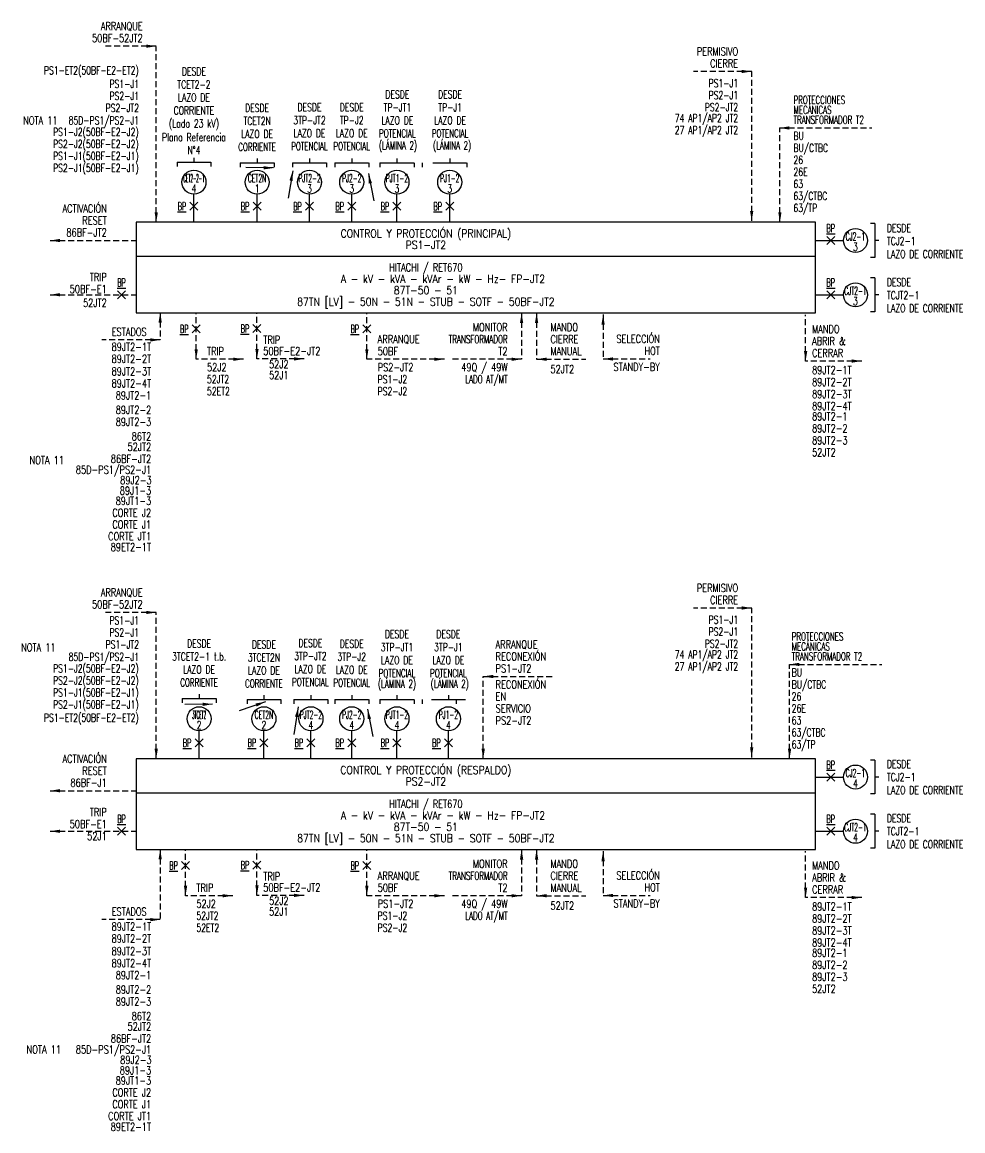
# Model space of a CAD drawing. Header units: millimetres. Extents: x 230619 to 232110, y 95653 to 96751.
# Drawn here: x 231145.9 to 231381, y 95711.6 to 95988.6 of the extents above; entities that cross this region are included whole.
import ezdxf
from ezdxf.enums import TextEntityAlignment as Align

# ---------------------------------------------------------------- set-up
doc = ezdxf.new("R2010")
doc.units = ezdxf.units.MM
doc.linetypes.add('DASHED', pattern=[0.75, 0.5, -0.25])
doc.layers.add('02TEXTOS', color=2, linetype='Continuous')
doc.layers.add('2', color=2, linetype='Continuous')
for name, color, linetype, lineweight in [('BARRAS', 3, 'Continuous', 30), ('E-DIAG-1', 3, 'Continuous', 20), ('Símbolos', 6, 'Continuous', 20)]:
    doc.layers.add(name, color=color, linetype=linetype, lineweight=lineweight)
doc.styles.add('ROMANS', font='romans', dxfattribs={"width": 0.85})
doc.styles.get("Standard").update_dxf_attribs({"font": 'arial.ttf'})
doc.styles.add('TRANSELEC', font='romans.shx', dxfattribs={"width": 0.85})
doc.dimstyles.new('ISO-25', dxfattribs={"dimtxt": 2.5, "dimasz": 2.5, "dimexe": 1.25, "dimexo": 0.625, "dimtad": 1, "dimtxsty": 'Standard', "dimcen": 2.5, "dimadec": 0, "dimazin": 0, "dimtfac": 1, "dimtmove": 0, "dimatfit": 3, "dimfxl": 1, "dimarcsym": 0})

# ---------------------------------------------------------------- blocks, each defined once
blk = doc.blocks.new('*U40')
at = {"color": 6}
for points in [[(-1, -1), (1, 1)], [(-1, 1), (1, -1)]]:
    blk.add_lwpolyline(points, dxfattribs=at)
at = {"layer": '02TEXTOS', "style": 'TRANSELEC', "width": 0.6}
blk.add_text('%%UBP', height=2, dxfattribs=at).set_placement((-3, 0), align=Align.MIDDLE_CENTER)
blk = doc.blocks.new('*U41')
at = {"color": 6}
for points in [[(-1, -1), (1, 1)], [(-1, 1), (1, -1)]]:
    blk.add_lwpolyline(points, dxfattribs=at)
at = {"layer": '02TEXTOS', "style": 'TRANSELEC', "width": 0.6}
blk.add_text('%%UBP', height=2, dxfattribs=at).set_placement((-3, 0), align=Align.MIDDLE_CENTER)
blk = doc.blocks.new('*U42')
at = {"color": 6}
for points in [[(-1, -1), (1, 1)], [(-1, 1), (1, -1)]]:
    blk.add_lwpolyline(points, dxfattribs=at)
at = {"layer": '02TEXTOS', "style": 'TRANSELEC', "width": 0.6}
blk.add_text('%%UBP', height=2, dxfattribs=at).set_placement((-3, 0), align=Align.MIDDLE_CENTER)
blk = doc.blocks.new('*U43')
at = {"color": 6}
for points in [[(-1, -1), (1, 1)], [(-1, 1), (1, -1)]]:
    blk.add_lwpolyline(points, dxfattribs=at)
at = {"layer": '02TEXTOS', "style": 'TRANSELEC', "width": 0.6}
blk.add_text('%%UBP', height=2, dxfattribs=at).set_placement((0, 3.07), align=Align.MIDDLE_CENTER)
blk = doc.blocks.new('*U44')
at = {"color": 6}
for points in [[(-1, -1), (1, 1)], [(-1, 1), (1, -1)]]:
    blk.add_lwpolyline(points, dxfattribs=at)
at = {"layer": '02TEXTOS', "style": 'TRANSELEC', "width": 0.6}
blk.add_text('%%UBP', height=2, dxfattribs=at).set_placement((0, 3.07), align=Align.MIDDLE_CENTER)
blk = doc.blocks.new('*U45')
at = {"color": 6}
for points in [[(-1, -1), (1, 1)], [(-1, 1), (1, -1)]]:
    blk.add_lwpolyline(points, dxfattribs=at)
at = {"layer": '02TEXTOS', "style": 'TRANSELEC', "width": 0.6}
blk.add_text('%%UBP', height=2, dxfattribs=at).set_placement((0, 3.07), align=Align.MIDDLE_CENTER)
blk = doc.blocks.new('*U46')
at = {"color": 6}
for points in [[(-1, -1), (1, 1)], [(-1, 1), (1, -1)]]:
    blk.add_lwpolyline(points, dxfattribs=at)
at = {"layer": '02TEXTOS', "style": 'TRANSELEC', "width": 0.6}
blk.add_text('%%UBP', height=2, dxfattribs=at).set_placement((-3, 0), align=Align.MIDDLE_CENTER)
blk = doc.blocks.new('*U47')
at = {"color": 6}
for points in [[(-1, -1), (1, 1)], [(-1, 1), (1, -1)]]:
    blk.add_lwpolyline(points, dxfattribs=at)
at = {"layer": '02TEXTOS', "style": 'TRANSELEC', "width": 0.6}
blk.add_text('%%UBP', height=2, dxfattribs=at).set_placement((-3, 0), align=Align.MIDDLE_CENTER)
blk = doc.blocks.new('*U48')
at = {"color": 6}
for points in [[(-1, -1), (1, 1)], [(-1, 1), (1, -1)]]:
    blk.add_lwpolyline(points, dxfattribs=at)
at = {"layer": '02TEXTOS', "style": 'TRANSELEC', "width": 0.6}
blk.add_text('%%UBP', height=2, dxfattribs=at).set_placement((-3, 0), align=Align.MIDDLE_CENTER)
blk = doc.blocks.new('*U49')
at = {"color": 6}
for points in [[(-1, -1), (1, 1)], [(-1, 1), (1, -1)]]:
    blk.add_lwpolyline(points, dxfattribs=at)
at = {"layer": '02TEXTOS', "style": 'TRANSELEC', "width": 0.6}
blk.add_text('%%UBP', height=2, dxfattribs=at).set_placement((-3, 0), align=Align.MIDDLE_CENTER)
blk = doc.blocks.new('*U50')
at = {"color": 6}
for points in [[(-1, -1), (1, 1)], [(-1, 1), (1, -1)]]:
    blk.add_lwpolyline(points, dxfattribs=at)
at = {"layer": '02TEXTOS', "style": 'TRANSELEC', "width": 0.6}
blk.add_text('%%UBP', height=2, dxfattribs=at).set_placement((-3, 0), align=Align.MIDDLE_CENTER)
blk = doc.blocks.new('*U51')
at = {"color": 6}
for points in [[(-1, -1), (1, 1)], [(-1, 1), (1, -1)]]:
    blk.add_lwpolyline(points, dxfattribs=at)
at = {"layer": '02TEXTOS', "style": 'TRANSELEC', "width": 0.6}
blk.add_text('%%UBP', height=2, dxfattribs=at).set_placement((0, 3.07), align=Align.MIDDLE_CENTER)
blk = doc.blocks.new('*U52')
at = {"color": 6}
for points in [[(-1, -1), (1, 1)], [(-1, 1), (1, -1)]]:
    blk.add_lwpolyline(points, dxfattribs=at)
at = {"layer": '02TEXTOS', "style": 'TRANSELEC', "width": 0.6}
blk.add_text('%%UBP', height=2, dxfattribs=at).set_placement((0, 3.07), align=Align.MIDDLE_CENTER)
blk = doc.blocks.new('*U53')
at = {"color": 6}
for points in [[(-1, -1), (1, 1)], [(-1, 1), (1, -1)]]:
    blk.add_lwpolyline(points, dxfattribs=at)
at = {"layer": '02TEXTOS', "style": 'TRANSELEC', "width": 0.6}
blk.add_text('%%UBP', height=2, dxfattribs=at).set_placement((0, 3.07), align=Align.MIDDLE_CENTER)
blk = doc.blocks.new('*U61')
at = {"color": 6}
for points in [[(-1, -1), (1, 1)], [(-1, 1), (1, -1)]]:
    blk.add_lwpolyline(points, dxfattribs=at)
at = {"layer": '02TEXTOS', "style": 'TRANSELEC', "width": 0.6}
blk.add_text('%%UBP', height=2, dxfattribs=at).set_placement((-3, 0), align=Align.MIDDLE_CENTER)
blk = doc.blocks.new('*U22')
at = {"color": 6}
for points in [[(-1, -1), (1, 1)], [(-1, 1), (1, -1)]]:
    blk.add_lwpolyline(points, dxfattribs=at)
at = {"layer": '02TEXTOS', "style": 'TRANSELEC', "width": 0.6}
blk.add_text('%%UBP', height=2, dxfattribs=at).set_placement((-3, 0), align=Align.MIDDLE_CENTER)

msp = doc.modelspace()

# ---------------------------------------------------------------- linework, layer by layer
at = {"layer": '02TEXTOS'}
for centre in [(231188.79, 95948.63), (231204.58, 95948.63), (231217.67, 95948.63), (231228.22, 95948.63), (231239.53, 95948.63), (231252.71, 95948.63), (231354.12, 95934.07), (231354.12, 95920.51), (231190.08, 95814.57), (231206.28, 95814.57), (231218.03, 95814.57), (231228.22, 95814.57), (231239.53, 95814.57), (231252.38, 95814.57), (231354.12, 95800.01), (231354.12, 95786.45)]:
    msp.add_circle(centre, 3, dxfattribs=at)
at = {"layer": '2'}
for p, q in [((231188.79, 95954.75), (231188.79, 95953.67)), ((231204.58, 95954.52), (231204.58, 95953.44)), ((231217.67, 95954.52), (231217.67, 95953.44)), ((231228.22, 95954.52), (231228.22, 95953.44)), ((231239.53, 95954.52), (231239.53, 95953.44)), ((231252.71, 95954.52), (231252.71, 95953.44)), ((231184.56, 95953.67), (231193.03, 95953.67)), ((231184.56, 95953.67), (231184.56, 95952.59)), ((231193.03, 95953.67), (231193.03, 95952.59)), ((231200.35, 95953.44), (231208.82, 95953.44)), ((231200.35, 95953.44), (231200.35, 95952.36)), ((231208.82, 95953.44), (231208.82, 95952.36)), ((231213.43, 95953.44), (231221.9, 95953.44)), ((231213.43, 95953.44), (231213.43, 95952.36)), ((231221.9, 95953.44), (231221.9, 95952.36)), ((231223.98, 95953.44), (231232.45, 95953.44)), ((231223.98, 95953.44), (231223.98, 95952.36)), ((231232.53, 95953.44), (231232.53, 95952.36)), ((231235.29, 95953.44), (231243.76, 95953.44)), ((231235.29, 95953.44), (231235.29, 95952.36)), ((231243.84, 95953.44), (231243.84, 95952.36)), ((231245.8, 95953.44), (231245.8, 95952.36)), ((231248.47, 95953.44), (231256.94, 95953.44)), ((231257.02, 95953.44), (231257.02, 95952.36)), ((231358.93, 95938.31), (231357.85, 95938.31)), ((231358.93, 95938.31), (231358.93, 95929.84)), ((231360, 95934.07), (231358.93, 95934.07)), ((231358.93, 95929.84), (231357.85, 95929.84)), ((231358.93, 95924.75), (231357.85, 95924.75)), ((231358.93, 95924.75), (231358.93, 95916.28)), ((231360, 95920.51), (231358.93, 95920.51)), ((231358.93, 95916.28), (231357.85, 95916.28)), ((231185.84, 95819.61), (231194.31, 95819.61)), ((231185.84, 95819.61), (231185.84, 95818.53)), ((231190.08, 95820.69), (231190.08, 95819.61)), ((231194.31, 95819.61), (231194.31, 95818.53)), ((231202.05, 95819.38), (231210.52, 95819.38)), ((231202.05, 95819.38), (231202.05, 95818.3)), ((231206.28, 95820.46), (231206.28, 95819.38)), ((231210.52, 95819.38), (231210.52, 95818.3)), ((231213.79, 95819.38), (231222.26, 95819.38)), ((231213.79, 95819.38), (231213.79, 95818.3)), ((231218.03, 95820.46), (231218.03, 95819.38)), ((231222.26, 95819.38), (231222.26, 95818.3)), ((231223.98, 95819.38), (231232.45, 95819.38)), ((231223.98, 95819.38), (231223.98, 95818.3)), ((231228.22, 95820.46), (231228.22, 95819.38)), ((231232.53, 95819.38), (231232.53, 95818.3)), ((231235.29, 95819.38), (231243.76, 95819.38)), ((231235.29, 95819.38), (231235.29, 95818.3)), ((231239.53, 95820.46), (231239.53, 95819.38)), ((231243.84, 95819.38), (231243.84, 95818.3)), ((231245.8, 95819.38), (231245.8, 95818.3)), ((231248.15, 95819.38), (231256.62, 95819.38)), ((231252.38, 95820.46), (231252.38, 95819.38)), ((231254.35, 95819.38), (231254.35, 95818.3)), ((231358.93, 95804.24), (231357.85, 95804.24)), ((231358.93, 95804.24), (231358.93, 95795.77)), ((231360, 95800.01), (231358.93, 95800.01)), ((231358.93, 95795.77), (231357.85, 95795.77)), ((231358.93, 95790.69), (231357.85, 95790.69)), ((231358.93, 95790.69), (231358.93, 95782.22)), ((231360, 95786.45), (231358.93, 95786.45)), ((231358.93, 95782.22), (231357.85, 95782.22))]:
    msp.add_line(p, q, dxfattribs=at)
at = {"layer": 'BARRAS'}
for p, q in [((231344.12, 95934.07), (231351.12, 95934.07)), ((231344.12, 95920.51), (231351.12, 95920.51)), ((231344.12, 95800.01), (231351.12, 95800.01)), ((231344.12, 95786.45), (231351.12, 95786.45))]:
    msp.add_line(p, q, dxfattribs=at)
for points in [[(231188.79, 95938.63), (231188.79, 95945.63)], [(231204.58, 95938.63), (231204.58, 95945.63)], [(231217.67, 95938.63), (231217.67, 95945.63)], [(231228.22, 95938.63), (231228.22, 95945.63)], [(231239.53, 95938.63), (231239.53, 95945.63)], [(231252.71, 95938.63), (231252.71, 95945.63)], [(231190.08, 95804.57), (231190.08, 95811.57)], [(231206.28, 95804.57), (231206.28, 95811.57)], [(231218.03, 95804.57), (231218.03, 95811.57)], [(231228.22, 95804.57), (231228.22, 95811.57)], [(231239.53, 95804.57), (231239.53, 95811.57)], [(231252.38, 95804.57), (231252.38, 95811.57)]]:
    msp.add_lwpolyline(points, dxfattribs=at)
at = {"layer": 'Símbolos', "lineweight": -3}
for points in [[(231344.11, 95938.63), (231174.37, 95938.63), (231174.37, 95915.96), (231344.11, 95915.96), (231344.11, 95938.63)], [(231174.37, 95930.15), (231344.11, 95930.15)], [(231344.12, 95804.57), (231174.37, 95804.57), (231174.37, 95781.89), (231344.12, 95781.89), (231344.12, 95804.57)], [(231174.37, 95796.09), (231344.12, 95796.09)]]:
    msp.add_lwpolyline(points, dxfattribs=at)

# ---------------------------------------------------------------- block references
at = {"color": 6}
for name, p in [('*U47', (231188.79, 95942.63)), ('*U42', (231204.58, 95942.63)), ('*U41', (231217.67, 95942.63)), ('*U41', (231228.22, 95942.63)), ('*U41', (231239.53, 95942.63)), ('*U41', (231252.71, 95942.63)), ('*U45', (231347.94, 95934.07)), ('*U43', (231170.68, 95920.51)), ('*U44', (231347.94, 95920.51)), ('*U40', (231189.35, 95911.96)), ('*U22', (231204.54, 95912.05)), ('*U46', (231232, 95911.96)), ('*U61', (231190.08, 95808.57)), ('*U50', (231206.28, 95808.57)), ('*U49', (231218.03, 95808.57)), ('*U41', (231228.22, 95808.57)), ('*U41', (231239.53, 95808.57)), ('*U41', (231252.38, 95808.57)), ('*U53', (231347.94, 95800.01)), ('*U51', (231170.68, 95786.45)), ('*U52', (231347.94, 95786.45)), ('*U48', (231186.69, 95777.9)), ('*U22', (231204.54, 95777.99)), ('*U46', (231232, 95777.9))]:
    msp.add_blockref(name, p, dxfattribs=at)

# ---------------------------------------------------------------- texts
at = {"layer": '02TEXTOS', "style": 'TRANSELEC'}
for s, width, p in [('ARRANQUE', 0.75, (231175.98, 95987.63)), ('50BF-52JT2', 0.75, (231175.98, 95984.63)), ('PERMISIVO', 0.75, (231324.81, 95981.31)), ('CIERRE', 0.75, (231324.81, 95978.31)), ('PS1-ET2(50BF-E2-ET2)', 0.7, (231175, 95976.59)), ('PS1-J1', 0.7, (231175.06, 95973.19)), ('PS1-J1', 0.7, (231324.81, 95973.38)), ('PS2-J1', 0.7, (231175.06, 95970.19)), ('PS2-J1', 0.7, (231324.81, 95970.39)), ('PS2-JT2', 0.7, (231175.06, 95967.19)), ('PS2-JT2', 0.7, (231324.81, 95967.37)), ('85D-PS1/PS2-J1', 0.7, (231175.06, 95964.08)), ('74 AP1/AP2 JT2', 0.7, (231324.81, 95964.68)), ('NOTA 11', 0.75, (231154.72, 95964.08)), ('27 AP1/AP2 JT2', 0.7, (231324.81, 95961.68)), ('PS1-J2(50BF-E2-J2)', 0.7, (231175, 95961.19)), ('PS2-J2(50BF-E2-J2)', 0.7, (231175, 95958.19)), ('PS1-J1(50BF-E2-J1)', 0.7, (231175, 95955.19)), ('PS2-J1(50BF-E2-J1)', 0.7, (231175, 95952.19)), ('ACTIVACIÓN', 0.75, (231166.99, 95942.07)), ('RESET', 0.75, (231166.99, 95939.07)), ('86BF-JT2', 0.75, (231166.99, 95936.07)), ('TRIP', 0.75, (231166.99, 95924.92)), ('50BF-E1', 0.75, (231166.99, 95921.92)), ('52JT2', 0.75, (231166.99, 95918.48)), ('MONITOR', 0.75, (231267.18, 95912.4)), ('ESTADOS', 0.75, (231176.96, 95911.23)), ('TRANSFORMADOR', 0.65, (231267.18, 95909.4)), ('SELECCIÓN', 0.75, (231305.23, 95909.47)), ('89JT2-1T', 0.75, (231178.11, 95907.5)), ('T2', 0.75, (231267.18, 95906.4)), ('HOT', 0.75, (231305.23, 95906.47)), ('89JT2-2T', 0.75, (231178.11, 95904.5)), ('89JT2-3T', 0.75, (231178.11, 95901.37)), ('49Q / 49W', 0.75, (231267.18, 95902.4)), ('STANDY-BY', 0.75, (231305.23, 95902.47)), ('89JT2-4T', 0.75, (231178.11, 95898.37)), ('LADO AT/MT', 0.65, (231267.18, 95899.4)), ('89JT2-1', 0.75, (231178.11, 95895.37)), ('89JT2-2', 0.75, (231178.11, 95891.75)), ('89JT2-3', 0.75, (231178.11, 95888.75)), ('86T2', 0.75, (231178.11, 95885.13)), ('52JT2', 0.75, (231178.11, 95882.51)), ('NOTA 11', 0.75, (231156.32, 95879.18)), ('86BF-JT2', 0.75, (231178.11, 95879.51)), ('85D-PS1/PS2-J1', 0.75, (231178.11, 95876.79)), ('89J2-3', 0.75, (231178.2, 95874.18)), ('89J1-3', 0.75, (231178.09, 95871.56)), ('89JT1-3', 0.75, (231178.09, 95869)), ('CORTE J2', 0.75, (231178.09, 95866.05)), ('CORTE J1', 0.75, (231178.09, 95863.11)), ('CORTE JT1', 0.75, (231178.09, 95860.16)), ('89ET2-1T', 0.75, (231178.07, 95857.46)), ('ARRANQUE', 0.75, (231175.98, 95846.13)), ('PERMISIVO', 0.75, (231324.81, 95847.24)), ('50BF-52JT2', 0.75, (231175.98, 95843.13)), ('CIERRE', 0.75, (231324.81, 95844.24)), ('PS1-J1', 0.7, (231175.06, 95839.13)), ('PS1-J1', 0.7, (231324.81, 95839.32)), ('PS2-J1', 0.7, (231175.06, 95836.13)), ('PS2-J1', 0.7, (231324.81, 95836.33)), ('NOTA 11', 0.75, (231154.21, 95832.41)), ('PS1-JT2', 0.7, (231175.06, 95833.13)), ('PS2-JT2', 0.7, (231324.81, 95833.31)), ('85D-PS1/PS2-J1', 0.7, (231175.06, 95830.02)), ('74 AP1/AP2 JT2', 0.7, (231324.81, 95830.62)), ('PS1-J2(50BF-E2-J2)', 0.7, (231175, 95827.13)), ('27 AP1/AP2 JT2', 0.7, (231324.81, 95827.62)), ('PS2-J2(50BF-E2-J2)', 0.7, (231175, 95824.13)), ('PS1-J1(50BF-E2-J1)', 0.7, (231175, 95821.13)), ('PS2-J1(50BF-E2-J1)', 0.7, (231175, 95818.13)), ('PS1-ET2(50BF-E2-ET2)', 0.7, (231175, 95814.83)), ('ACTIVACIÓN', 0.75, (231166.99, 95804.58)), ('RESET', 0.75, (231166.99, 95801.58)), ('86BF-J1', 0.75, (231166.99, 95798.58)), ('TRIP', 0.75, (231166.99, 95791.24)), ('50BF-E1', 0.75, (231166.99, 95788.24)), ('52J1', 0.75, (231166.99, 95785.24)), ('MONITOR', 0.75, (231267.18, 95778.34)), ('SELECCIÓN', 0.75, (231305.23, 95775.41)), ('TRANSFORMADOR', 0.65, (231267.18, 95775.34)), ('T2', 0.75, (231267.18, 95772.34)), ('HOT', 0.75, (231305.23, 95772.41)), ('49Q / 49W', 0.75, (231267.18, 95768.34)), ('STANDY-BY', 0.75, (231305.23, 95768.41)), ('ESTADOS', 0.75, (231176.96, 95766.37)), ('LADO AT/MT', 0.65, (231267.18, 95765.34)), ('89JT2-1T', 0.75, (231178.11, 95762.64)), ('89JT2-2T', 0.75, (231178.11, 95759.64)), ('89JT2-3T', 0.75, (231178.11, 95756.5)), ('89JT2-4T', 0.75, (231178.11, 95753.5)), ('89JT2-1', 0.75, (231178.11, 95750.5)), ('89JT2-2', 0.75, (231178.11, 95746.89)), ('89JT2-3', 0.75, (231178.11, 95743.89)), ('86T2', 0.75, (231178.11, 95740.26)), ('52JT2', 0.75, (231178.11, 95737.65)), ('86BF-JT2', 0.75, (231178.11, 95734.65)), ('NOTA 11', 0.75, (231155.58, 95731.92)), ('85D-PS1/PS2-J1', 0.75, (231178.11, 95731.92)), ('89J2-3', 0.75, (231178.2, 95729.31)), ('89J1-3', 0.75, (231178.09, 95726.7)), ('89JT1-3', 0.75, (231178.09, 95724.14)), ('CORTE J2', 0.75, (231178.09, 95721.19)), ('CORTE J1', 0.75, (231178.09, 95718.24)), ('CORTE JT1', 0.75, (231178.09, 95715.3)), ('89ET2-1T', 0.75, (231178.07, 95712.6))]:
    msp.add_text(s, height=2, dxfattribs=dict(at, width=width)).set_placement(p, align=Align.MIDDLE_RIGHT)
at = {"layer": '02TEXTOS'}
for s, style, width, p in [('DESDE', 'TRANSELEC', 0.7, (231188.79, 95976.31)), ('TCET2-2', 'TRANSELEC', 0.7, (231188.79, 95973.06)), ('DESDE', 'TRANSELEC', 0.7, (231239.63, 95970.59)), ('DESDE', 'TRANSELEC', 0.7, (231252.81, 95970.59)), ('LAZO DE', 'TRANSELEC', 0.7, (231188.79, 95969.81)), ('DESDE', 'TRANSELEC', 0.7, (231204.58, 95967.19)), ('DESDE', 'TRANSELEC', 0.7, (231217.67, 95967.37)), ('DESDE', 'TRANSELEC', 0.7, (231228.22, 95967.37)), ('TP-JT1', 'TRANSELEC', 0.7, (231239.63, 95967.34)), ('TP-J1', 'TRANSELEC', 0.7, (231252.81, 95967.34)), ('CORRIENTE', 'TRANSELEC', 0.7, (231188.79, 95966.56)), ('(Lado 23 kV)', 'TRANSELEC', 0.7, (231188.79, 95963.31)), ('TCET2N', 'TRANSELEC', 0.7, (231204.58, 95963.94)), ('3TP-JT2', 'TRANSELEC', 0.7, (231217.67, 95964.12)), ('TP-J2', 'TRANSELEC', 0.7, (231228.22, 95964.12)), ('LAZO DE', 'TRANSELEC', 0.7, (231239.63, 95964.09)), ('LAZO DE', 'TRANSELEC', 0.7, (231252.81, 95964.09)), ('Plano Referencia', 'TRANSELEC', 0.7, (231188.79, 95959.87)), ('LAZO DE', 'TRANSELEC', 0.7, (231204.58, 95960.69)), ('LAZO DE', 'TRANSELEC', 0.7, (231217.67, 95960.87)), ('LAZO DE', 'TRANSELEC', 0.7, (231228.22, 95960.87)), ('POTENCIAL', 'TRANSELEC', 0.65, (231239.63, 95960.84)), ('POTENCIAL', 'TRANSELEC', 0.65, (231252.81, 95960.84)), ('N°4', 'TRANSELEC', 0.7, (231188.79, 95956.62)), ('CORRIENTE', 'TRANSELEC', 0.65, (231204.58, 95957.44)), ('POTENCIAL', 'TRANSELEC', 0.65, (231217.67, 95957.62)), ('POTENCIAL', 'TRANSELEC', 0.65, (231228.22, 95957.62)), ('(LÁMINA 2)', 'TRANSELEC', 0.65, (231239.79, 95957.84)), ('(LÁMINA 2)', 'TRANSELEC', 0.65, (231253.32, 95957.84)), ('CET2-2-1', 'TRANSELEC', 0.3, (231188.79, 95949.63)), ('CET2N', 'TRANSELEC', 0.45, (231204.58, 95949.63)), ('PJT2-2', 'TRANSELEC', 0.45, (231217.67, 95949.63)), ('PJ2-2', 'TRANSELEC', 0.45, (231228.22, 95949.63)), ('PJT1-2', 'TRANSELEC', 0.45, (231239.53, 95949.63)), ('PJ1-2', 'TRANSELEC', 0.45, (231252.71, 95949.63)), ('4', 'TRANSELEC', 0.7, (231188.79, 95947.03)), ('1', 'TRANSELEC', 0.7, (231204.58, 95947.03)), ('3', 'TRANSELEC', 0.7, (231217.67, 95947.03)), ('3', 'TRANSELEC', 0.7, (231228.22, 95947.03)), ('3', 'TRANSELEC', 0.7, (231239.53, 95947.03)), ('3', 'TRANSELEC', 0.7, (231252.71, 95947.03)), ('CONTROL Y PROTECCIÓN (PRINCIPAL)', 'ROMANS', 0.85, (231246.76, 95935.82)), ('CJ2-1', 'TRANSELEC', 0.45, (231354.12, 95935.07)), ('PS1-JT2', 'ROMANS', 0.85, (231246.76, 95932.96)), ('3', 'TRANSELEC', 0.7, (231354.12, 95932.48)), ('HITACHI / RET670', 'ROMANS', 0.75, (231246.76, 95927.34)), ('A - kV - kVA - kVAr - kW - Hz- FP-JT2', 'ROMANS', 0.85, (231251.02, 95924.48)), ('87T-50 - 51', 'ROMANS', 0.85, (231246.76, 95921.62)), ('CJT2-1', 'TRANSELEC', 0.45, (231354.12, 95921.51)), ('87TN [LV] - 50N - 51N - STUB - SOTF - 50BF-JT2', 'ROMANS', 0.85, (231246.76, 95918.77)), ('3', 'TRANSELEC', 0.7, (231354.12, 95918.92)), ('DESDE', 'TRANSELEC', 0.7, (231239.53, 95835.71)), ('DESDE', 'TRANSELEC', 0.7, (231252.38, 95835.71)), ('DESDE', 'TRANSELEC', 0.7, (231190.08, 95833.36)), ('DESDE', 'TRANSELEC', 0.7, (231206.28, 95833.13)), ('DESDE', 'TRANSELEC', 0.7, (231217.89, 95833.49)), ('DESDE', 'TRANSELEC', 0.7, (231228.22, 95833.31)), ('3TP-JT1', 'TRANSELEC', 0.7, (231239.53, 95832.46)), ('3TP-J1', 'TRANSELEC', 0.7, (231252.38, 95832.46)), ('3TCET2-1 t.b.', 'TRANSELEC', 0.7, (231190.08, 95830.11)), ('3TCET2N', 'TRANSELEC', 0.7, (231206.28, 95829.88)), ('3TP-JT2', 'TRANSELEC', 0.7, (231217.89, 95830.24)), ('3TP-J2', 'TRANSELEC', 0.7, (231228.22, 95830.06)), ('LAZO DE', 'TRANSELEC', 0.7, (231239.53, 95829.21)), ('LAZO DE', 'TRANSELEC', 0.7, (231252.38, 95829.21)), ('LAZO DE', 'TRANSELEC', 0.7, (231190.08, 95826.86)), ('LAZO DE', 'TRANSELEC', 0.7, (231206.28, 95826.63)), ('LAZO DE', 'TRANSELEC', 0.7, (231217.89, 95826.99)), ('LAZO DE', 'TRANSELEC', 0.7, (231228.22, 95826.81)), ('POTENCIAL', 'TRANSELEC', 0.65, (231239.53, 95825.96)), ('POTENCIAL', 'TRANSELEC', 0.65, (231252.38, 95825.96)), ('CORRIENTE', 'TRANSELEC', 0.65, (231190.08, 95823.61)), ('CORRIENTE', 'TRANSELEC', 0.65, (231206.28, 95823.38)), ('POTENCIAL', 'TRANSELEC', 0.65, (231217.89, 95823.74)), ('POTENCIAL', 'TRANSELEC', 0.65, (231228.22, 95823.56)), ('(LÁMINA 2)', 'TRANSELEC', 0.65, (231239.53, 95823.33)), ('(LÁMINA 2)', 'TRANSELEC', 0.65, (231252.74, 95823.33)), ('3TCET2', 'TRANSELEC', 0.3, (231190.08, 95815.57)), ('CET2N', 'TRANSELEC', 0.45, (231206.28, 95815.57)), ('PJT2-2', 'TRANSELEC', 0.45, (231218.03, 95815.57)), ('PJ2-2', 'TRANSELEC', 0.45, (231228.22, 95815.57)), ('PJT1-2', 'TRANSELEC', 0.45, (231239.53, 95815.57)), ('PJ1-2', 'TRANSELEC', 0.45, (231252.38, 95815.57)), ('2', 'TRANSELEC', 0.7, (231190.08, 95812.97)), ('2', 'TRANSELEC', 0.7, (231206.28, 95812.97)), ('4', 'TRANSELEC', 0.7, (231218.03, 95812.97)), ('4', 'TRANSELEC', 0.7, (231228.22, 95812.97)), ('4', 'TRANSELEC', 0.7, (231239.53, 95812.97)), ('4', 'TRANSELEC', 0.7, (231252.38, 95812.97)), ('CONTROL Y PROTECCIÓN (RESPALDO)', 'ROMANS', 0.85, (231246.76, 95801.76)), ('CJ2-1', 'TRANSELEC', 0.45, (231354.12, 95801.01)), ('PS2-JT2', 'ROMANS', 0.85, (231246.76, 95798.9)), ('4', 'TRANSELEC', 0.7, (231354.12, 95798.41)), ('HITACHI / RET670', 'ROMANS', 0.75, (231246.76, 95793.28)), ('A - kV - kVA - kVAr - kW - Hz- FP-JT2', 'ROMANS', 0.85, (231251.02, 95790.42)), ('87T-50 - 51', 'ROMANS', 0.85, (231246.76, 95787.56)), ('CJT2-1', 'TRANSELEC', 0.45, (231354.12, 95787.45)), ('87TN [LV] - 50N - 51N - STUB - SOTF - 50BF-JT2', 'ROMANS', 0.85, (231246.76, 95784.71)), ('4', 'TRANSELEC', 0.7, (231354.12, 95784.86))]:
    msp.add_text(s, height=2, dxfattribs=dict(at, style=style, width=width)).set_placement(p, align=Align.MIDDLE_CENTER)
at = {"layer": '02TEXTOS', "style": 'TRANSELEC'}
for s, width, p in [('PROTECCIONES', 0.65, (231338.63, 95969.18)), ('MECÁNICAS', 0.65, (231338.63, 95966.7)), ('TRANSFORMADOR T2', 0.65, (231338.63, 95964.22)), ('BU', 0.7, (231338.63, 95960.2)), ('BU/CTBC', 0.7, (231338.63, 95957.2)), ('26', 0.7, (231338.63, 95954.2)), ('26E', 0.7, (231338.63, 95951.2)), ('63', 0.7, (231338.63, 95948.2)), ('63/CTBC', 0.7, (231338.63, 95945.2)), ('63/TP', 0.7, (231338.63, 95942.2)), ('DESDE', 0.7, (231362, 95937.19)), ('TCJ2-1', 0.7, (231362, 95933.94)), ('LAZO DE CORRIENTE', 0.7, (231362, 95930.69)), ('DESDE', 0.7, (231362, 95923.63)), ('TCJT2-1', 0.7, (231362, 95920.38)), ('LAZO DE CORRIENTE', 0.7, (231362, 95917.13)), ('MANDO', 0.75, (231277.9, 95912.4)), ('MANDO', 0.75, (231343.28, 95911.95)), ('TRIP', 0.75, (231206.12, 95909.25)), ('ARRANQUE', 0.75, (231234.71, 95909.4)), ('CIERRE', 0.75, (231277.9, 95909.4)), ('ABRIR &', 0.75, (231343.28, 95908.95)), ('TRIP', 0.75, (231192.06, 95906.4)), ('50BF-E2-JT2', 0.75, (231206.12, 95906.45)), ('50BF', 0.75, (231234.71, 95906.4)), ('MANUAL', 0.75, (231277.9, 95906.4)), ('CERRAR', 0.75, (231343.28, 95905.95)), ('52J2', 0.75, (231192.06, 95902.4)), ('52J2', 0.75, (231207.56, 95903.15)), ('PS2-JT2', 0.75, (231234.71, 95902.4)), ('52JT2', 0.75, (231277.9, 95901.93)), ('89JT2-1T', 0.75, (231343.28, 95901.7)), ('52JT2', 0.7, (231192.06, 95899.4)), ('52J1', 0.75, (231207.56, 95900.45)), ('PS1-J2', 0.7, (231234.71, 95899.4)), ('89JT2-2T', 0.75, (231343.28, 95898.7)), ('52ET2', 0.7, (231192.06, 95896.4)), ('PS2-J2', 0.7, (231234.71, 95896.4)), ('89JT2-3T', 0.75, (231343.28, 95895.7)), ('89JT2-4T', 0.75, (231343.28, 95892.7)), ('89JT2-1', 0.75, (231343.28, 95890.13)), ('89JT2-2', 0.75, (231343.28, 95887.13)), ('89JT2-3', 0.75, (231343.28, 95884.13)), ('52JT2', 0.75, (231343.28, 95881.13)), ('PROTECCIONES', 0.65, (231338.19, 95835.12)), ('ARRANQUE', 0.75, (231264.19, 95833.13)), ('MECÁNICAS', 0.65, (231338.19, 95832.64)), ('RECONEXIÓN', 0.75, (231264.19, 95830.13)), ('TRANSFORMADOR T2', 0.65, (231338.19, 95830.16)), ('PS1-JT2', 0.75, (231264.19, 95827.13)), ('BU', 0.7, (231338.19, 95826.14)), ('RECONEXIÓN', 0.75, (231264.19, 95823.13)), ('BU/CTBC', 0.7, (231338.19, 95823.14)), ('EN', 0.75, (231264.19, 95820.13)), ('26', 0.7, (231338.19, 95820.14)), ('SERVICIO', 0.75, (231264.19, 95817.13)), ('26E', 0.7, (231338.19, 95817.14)), ('PS2-JT2', 0.75, (231264.19, 95814.13)), ('63', 0.7, (231338.19, 95814.14)), ('63/CTBC', 0.7, (231338.19, 95811.14)), ('63/TP', 0.7, (231338.19, 95808.14)), ('DESDE', 0.7, (231362, 95803.25)), ('TCJ2-1', 0.7, (231362, 95800)), ('LAZO DE CORRIENTE', 0.7, (231362, 95796.75)), ('DESDE', 0.7, (231362, 95789.69)), ('TCJT2-1', 0.7, (231362, 95786.44)), ('LAZO DE CORRIENTE', 0.7, (231362, 95783.19)), ('MANDO', 0.75, (231277.9, 95778.34)), ('MANDO', 0.75, (231343.29, 95777.89)), ('TRIP', 0.75, (231206.12, 95775.19)), ('ARRANQUE', 0.75, (231234.71, 95775.34)), ('CIERRE', 0.75, (231277.9, 95775.34)), ('ABRIR &', 0.75, (231343.29, 95774.89)), ('TRIP', 0.75, (231189.4, 95772.34)), ('50BF-E2-JT2', 0.75, (231206.12, 95772.39)), ('50BF', 0.75, (231234.71, 95772.34)), ('MANUAL', 0.75, (231277.9, 95772.34)), ('CERRAR', 0.75, (231343.29, 95771.89)), ('52J2', 0.75, (231189.4, 95768.34)), ('52J2', 0.75, (231207.56, 95769.09)), ('PS1-JT2', 0.75, (231234.71, 95768.34)), ('52JT2', 0.75, (231277.9, 95767.87)), ('52JT2', 0.7, (231189.4, 95765.34)), ('52J1', 0.75, (231207.56, 95766.39)), ('PS1-J2', 0.7, (231234.71, 95765.34)), ('89JT2-1T', 0.75, (231343.28, 95767.64)), ('52ET2', 0.7, (231189.4, 95762.34)), ('PS2-J2', 0.7, (231234.71, 95762.34)), ('89JT2-2T', 0.75, (231343.28, 95764.64)), ('89JT2-3T', 0.75, (231343.28, 95761.64)), ('89JT2-4T', 0.75, (231343.28, 95758.64)), ('89JT2-1', 0.75, (231343.28, 95756.07)), ('89JT2-2', 0.75, (231343.28, 95753.07)), ('89JT2-3', 0.75, (231343.28, 95750.07)), ('52JT2', 0.75, (231343.28, 95747.07))]:
    msp.add_text(s, height=2, dxfattribs=dict(at, width=width)).set_placement(p, align=Align.MIDDLE_LEFT)

# ---------------------------------------------------------------- leaders
at = {"layer": '02TEXTOS'}
for points in [[(231208.71, 95952.19), (231201.76, 95952.35)], [(231213.47, 95951.48), (231212.32, 95944.62)], [(231232.38, 95950.82), (231233.75, 95944.01)], [(231193.44, 95818.2), (231186.49, 95818.13)], [(231206.7, 95818.82), (231200.13, 95816.53)], [(231214.87, 95817.52), (231213.72, 95810.66)], [(231232.16, 95816.98), (231233.53, 95810.17)]]:
    msp.add_leader(points, dimstyle='ISO-25', override={"dimgap": 0.625, "dimtad": 0}, dxfattribs=at)
at = {"layer": 'E-DIAG-1', "linetype": 'DASHED', "ltscale": 3}
for points, override in [([(231179.36, 95982.63), (231166.72, 95982.63)], {"dimgap": 0.625, "dimtad": 0}), ([(231179.36, 95938.63), (231179.36, 95982.58)], {"dimgap": 0.625, "dimtad": 0}), ([(231328.19, 95976.31), (231313.62, 95976.31)], {"dimgap": 0.625, "dimtad": 0}), ([(231328.19, 95938.97), (231328.19, 95976.31)], {"dimgap": 0.625, "dimtad": 0}), ([(231335.11, 95962.19), (231358.22, 95962.19)], {"dimgap": 0.625, "dimtad": 0}), ([(231335.24, 95938.63), (231335.24, 95962.19)], {"dimgap": 0.625, "dimtad": 0}), ([(231152.83, 95934.07), (231174.37, 95934.07)], {"dimgap": 0.625, "dimtad": 0}), ([(231152.83, 95920.51), (231174.37, 95920.51)], {"dimgap": 0.625, "dimtad": 0}), ([(231180.35, 95916.07), (231180.35, 95909.23)], {"dimgap": 0.625, "dimtad": 0}), ([(231189.35, 95904.4), (231189.35, 95915.96)], {"dimgap": 0.625, "dimtad": 0}), ([(231204.54, 95904.49), (231204.54, 95916.05)], {"dimgap": 0.625, "dimtad": 0}), ([(231232, 95904.4), (231232, 95915.96)], {"dimgap": 0.625, "dimtad": 0}), ([(231270.68, 95915.96), (231270.68, 95904.4)], {"dimtad": 0}), ([(231274.43, 95915.96), (231274.43, 95904.4)], {"dimtad": 0}), ([(231291.05, 95915.54), (231291.05, 95904.4)], {"dimgap": 0.625, "dimtad": 0}), ([(231341.67, 95903.95), (231341.67, 95915.5)], {"dimgap": 0.625, "dimtad": 0}), ([(231180.35, 95909.23), (231165.78, 95909.23)], {"dimgap": 0.625, "dimtad": 0}), ([(231201.14, 95904.4), (231189.35, 95904.4)], {"dimgap": 0.625, "dimtad": 0}), ([(231216.33, 95904.49), (231204.54, 95904.49)], {"dimgap": 0.625, "dimtad": 0}), ([(231251.37, 95904.4), (231232, 95904.4)], {"dimgap": 0.625, "dimtad": 0}), ([(231270.68, 95904.4), (231253.34, 95904.4)], {"dimtad": 0}), ([(231274.43, 95904.4), (231286.7, 95904.4)], {"dimgap": 0.625, "dimtad": 0}), ([(231291.05, 95904.47), (231302.84, 95904.47)], {"dimgap": 0.625, "dimtad": 0}), ([(231355.7, 95903.95), (231341.67, 95903.95)], {"dimgap": 0.625, "dimtad": 0}), ([(231179.36, 95841.13), (231166.72, 95841.13)], {"dimgap": 0.625, "dimtad": 0}), ([(231179.36, 95804.57), (231179.36, 95841.13)], {"dimgap": 0.625, "dimtad": 0}), ([(231328.19, 95842.24), (231313.62, 95842.24)], {"dimgap": 0.625, "dimtad": 0}), ([(231328.19, 95804.91), (231328.19, 95842.24)], {"dimgap": 0.625, "dimtad": 0}), ([(231337.66, 95804.57), (231337.66, 95828.13)], {"dimgap": 0.625, "dimtad": 0}), ([(231337.63, 95828.14), (231360.74, 95828.14)], {"dimgap": 0.625, "dimtad": 0}), ([(231261.09, 95804.58), (231261.09, 95825.13)], {"dimgap": 0.625, "dimtad": 0}), ([(231261.09, 95825.13), (231278.66, 95825.13)], {"dimgap": 0.625, "dimtad": 0}), ([(231152.83, 95796.58), (231174.37, 95796.58)], {"dimgap": 0.625, "dimtad": 0}), ([(231152.83, 95786.45), (231174.37, 95786.45)], {"dimgap": 0.625, "dimtad": 0}), ([(231180.35, 95781.91), (231180.35, 95764.37)], {"dimgap": 0.625, "dimtad": 0}), ([(231186.69, 95770.34), (231186.69, 95781.89)], {"dimgap": 0.625, "dimtad": 0}), ([(231204.54, 95770.43), (231204.54, 95781.99)], {"dimgap": 0.625, "dimtad": 0}), ([(231232, 95770.34), (231232, 95781.89)], {"dimgap": 0.625, "dimtad": 0}), ([(231270.68, 95781.89), (231270.68, 95770.34)], {"dimtad": 0}), ([(231274.43, 95781.89), (231274.43, 95770.34)], {"dimtad": 0}), ([(231291.05, 95781.48), (231291.05, 95770.34)], {"dimgap": 0.625, "dimtad": 0}), ([(231341.67, 95769.89), (231341.67, 95781.44)], {"dimgap": 0.625, "dimtad": 0}), ([(231198.48, 95770.34), (231186.69, 95770.34)], {"dimgap": 0.625, "dimtad": 0}), ([(231216.33, 95770.43), (231204.54, 95770.43)], {"dimgap": 0.625, "dimtad": 0}), ([(231251.37, 95770.34), (231232, 95770.34)], {"dimgap": 0.625, "dimtad": 0}), ([(231270.68, 95770.34), (231253.34, 95770.34)], {"dimtad": 0}), ([(231274.43, 95770.34), (231286.7, 95770.34)], {"dimgap": 0.625, "dimtad": 0}), ([(231291.05, 95770.41), (231302.84, 95770.41)], {"dimgap": 0.625, "dimtad": 0}), ([(231355.71, 95769.89), (231341.67, 95769.89)], {"dimgap": 0.625, "dimtad": 0}), ([(231180.35, 95764.37), (231165.78, 95764.37)], {"dimgap": 0.625, "dimtad": 0})]:
    msp.add_leader(points, dimstyle='ISO-25', override=override, dxfattribs=at)

doc.saveas('drawing.dxf')
